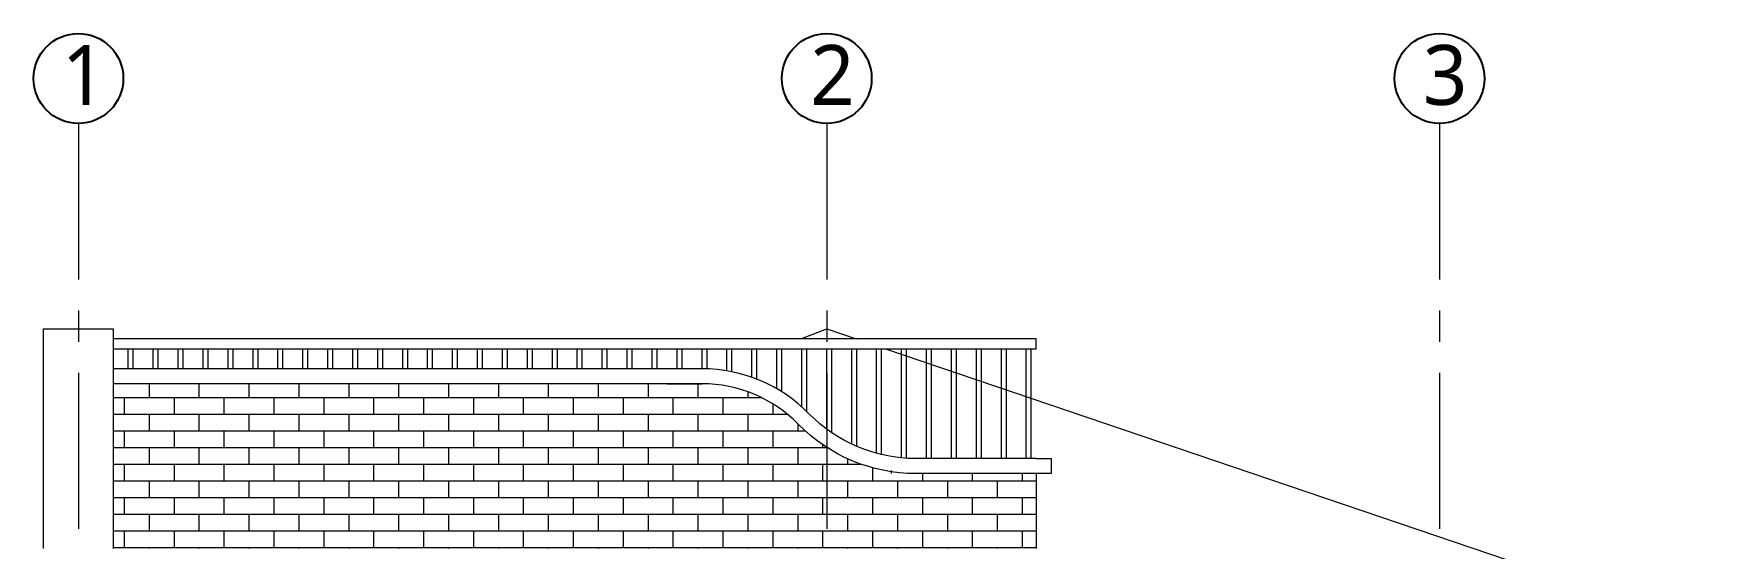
# Model space of a CAD drawing. Header units: inches. Extents: x 17146 to 31738, y -8920 to -2452.
# Drawn here: x 23954.8 to 24290.7, y -6279.9 to -6176.8 of the extents above; entities that cross this region are included whole.
import ezdxf

# ---------------------------------------------------------------- set-up
doc = ezdxf.new("R2010")
doc.units = ezdxf.units.IN
doc.header["$LTSCALE"] = 25
doc.header["$MEASUREMENT"] = 0
doc.linetypes.add('CENTER', pattern=[2, 1.25, -0.25, 0.25, -0.25])
for name, color, linetype, lineweight in [('Center line', 252, 'CENTER', 20), ('Elevation2', 212, 'Continuous', 20), ('Elevation3', 74, 'Continuous', 13), ('Railing', 153, 'Continuous', 18), ('uncut wall', 15, 'Continuous', 20)]:
    doc.layers.add(name, color=color, linetype=linetype, lineweight=lineweight)
doc.layers.add('Text-external', color=7, linetype='Continuous')
doc.styles.add('caption 1in-8ft', font='trebuc.ttf', dxfattribs={"height": 12})

msp = doc.modelspace()

# ---------------------------------------------------------------- hatches: boundary and pattern name
at = {"layer": 'uncut wall', "true_color": 0x636466}
h = msp.add_hatch(dxfattribs=at)
h.set_pattern_fill('AR-BRSTD', color=251, scale=1.25)
h.set_pattern_definition([(0, (21802.997, -5239.5953), (0, 3.33375), []), (90, (21802.997, -5239.5953), (-5, 3.33375), [3.33375, -3.33375])])
h.paths.add_polyline_path([(24155.76, -6264.95), (24131.61, -6264.95, -0.201513), (24108.05, -6255.05, 0.201513), (24088.76, -6246.95), (23970.76, -6246.95), (23970.76, -6279.95), (24155.76, -6279.95)])

# ---------------------------------------------------------------- linework, layer by layer
at = {"layer": 'Center line'}
for p, q in [((23963.76, -6194.78), (23963.76, -6942.37)), ((24113.76, -6194.78), (24113.76, -6942.37)), ((24236.58, -6194.78), (24236.58, -6942.37))]:
    msp.add_line(p, q, dxfattribs=at)
at = {"layer": 'Elevation2'}
msp.add_line((24155.76, -6264.95), (24155.76, -6279.95), dxfattribs=at)
for points in [[(23956.76, -6279.95), (23956.76, -6235.95), (23970.76, -6235.95), (23970.76, -6279.95)], [(24155.76, -6261.95), (24158.76, -6261.95), (24158.76, -6264.95), (24155.76, -6264.95)]]:
    msp.add_lwpolyline(points, dxfattribs=at)
for points in [[(24155.76, -6261.95), (24131.61, -6261.95, -0.201513), (24110.19, -6252.95, 0.201513), (24088.76, -6243.95), (23970.76, -6243.95)], [(24155.76, -6264.95), (24131.61, -6264.95, -0.201513), (24108.05, -6255.05, 0.201513), (24088.76, -6246.95), (23970.76, -6246.95)]]:
    msp.add_lwpolyline(points, format="xyb", dxfattribs=at)
at = {"layer": 'Elevation3'}
for points in [[(24108.53, -6237.95), (24113.76, -6235.95), (24119.66, -6237.95)], [(24125.56, -6239.95), (24290.69, -6295.95), (24290.69, -6372.95)]]:
    msp.add_lwpolyline(points, dxfattribs=at)
at = {"layer": 'Railing'}
for p, q in [((23973.76, -6243.95), (23973.76, -6239.95)), ((23974.76, -6243.95), (23974.76, -6239.95)), ((23978.76, -6243.95), (23978.76, -6239.95)), ((23979.76, -6243.95), (23979.76, -6239.95)), ((23983.76, -6243.95), (23983.76, -6239.95)), ((23984.76, -6243.96), (23984.76, -6239.95)), ((23988.76, -6243.95), (23988.76, -6239.95)), ((23989.76, -6243.95), (23989.76, -6239.95)), ((23993.76, -6243.95), (23993.76, -6239.95)), ((23994.76, -6243.95), (23994.76, -6239.95)), ((23998.76, -6243.95), (23998.76, -6239.95)), ((23999.76, -6243.96), (23999.76, -6239.95)), ((24003.76, -6243.95), (24003.76, -6239.95)), ((24004.76, -6243.95), (24004.76, -6239.95)), ((24008.76, -6243.95), (24008.76, -6239.95)), ((24009.76, -6243.95), (24009.76, -6239.95)), ((24013.76, -6243.95), (24013.76, -6239.95)), ((24014.76, -6243.96), (24014.76, -6239.95)), ((24018.76, -6243.95), (24018.76, -6239.95)), ((24019.76, -6243.95), (24019.76, -6239.95)), ((24023.76, -6243.95), (24023.76, -6239.95)), ((24024.76, -6243.95), (24024.76, -6239.95)), ((24028.76, -6243.95), (24028.76, -6239.95)), ((24029.76, -6243.96), (24029.76, -6239.95)), ((24033.76, -6243.95), (24033.76, -6239.95)), ((24034.76, -6243.95), (24034.76, -6239.95)), ((24038.76, -6243.95), (24038.76, -6239.95)), ((24039.76, -6243.95), (24039.76, -6239.95)), ((24043.76, -6243.95), (24043.76, -6239.95)), ((24044.76, -6243.96), (24044.76, -6239.95)), ((24048.76, -6243.95), (24048.76, -6239.95)), ((24049.76, -6243.95), (24049.76, -6239.95)), ((24053.76, -6243.95), (24053.76, -6239.95)), ((24054.76, -6243.95), (24054.76, -6239.95)), ((24058.76, -6243.95), (24058.76, -6239.95)), ((24059.76, -6243.96), (24059.76, -6239.95)), ((24063.76, -6243.95), (24063.76, -6239.95)), ((24064.76, -6243.95), (24064.76, -6239.95)), ((24068.76, -6243.95), (24068.76, -6239.95)), ((24069.76, -6243.95), (24069.76, -6239.95)), ((24073.76, -6243.95), (24073.76, -6239.95)), ((24074.76, -6243.96), (24074.76, -6239.95)), ((24078.76, -6243.95), (24078.76, -6239.95)), ((24079.76, -6243.95), (24079.76, -6239.95)), ((24083.76, -6243.95), (24083.76, -6239.95)), ((24084.76, -6243.95), (24084.76, -6239.95)), ((24088.76, -6243.95), (24088.76, -6239.95)), ((24089.76, -6243.96), (24089.76, -6239.95)), ((24093.76, -6244.37), (24093.76, -6239.95)), ((24094.76, -6244.55), (24094.76, -6239.95)), ((24098.76, -6245.66), (24098.76, -6239.95)), ((24099.76, -6246.04), (24099.76, -6239.95)), ((24103.76, -6247.97), (24103.76, -6239.95)), ((24104.76, -6248.57), (24104.76, -6239.95)), ((24108.76, -6251.59), (24108.76, -6239.95)), ((24109.76, -6252.52), (24109.76, -6239.95)), ((24113.76, -6256.06), (24113.76, -6239.95)), ((24114.76, -6256.77), (24114.76, -6239.95)), ((24118.76, -6259.06), (24118.76, -6239.95)), ((24119.76, -6259.51), (24119.76, -6239.95)), ((24123.76, -6260.9), (24123.76, -6239.95)), ((24124.76, -6261.16), (24124.76, -6239.95)), ((24128.76, -6261.81), (24128.76, -6239.95)), ((24129.76, -6261.89), (24129.76, -6239.95)), ((24133.76, -6261.95), (24133.76, -6239.95)), ((24134.76, -6261.95), (24134.76, -6239.95)), ((24138.76, -6261.95), (24138.76, -6239.95)), ((24139.76, -6261.95), (24139.76, -6239.95)), ((24143.76, -6261.95), (24143.76, -6239.95)), ((24144.76, -6261.95), (24144.76, -6239.95)), ((24148.76, -6261.95), (24148.76, -6239.95)), ((24149.76, -6261.95), (24149.76, -6239.95)), ((24153.76, -6261.95), (24153.76, -6239.95)), ((24154.76, -6261.95), (24154.76, -6239.95))]:
    msp.add_line(p, q, dxfattribs=at)
msp.add_lwpolyline([(23970.76, -6239.95), (24154.76, -6239.95), (24155.76, -6239.95), (24155.76, -6237.95), (23970.76, -6237.95)], dxfattribs=at)
at = {"layer": 'Text-external'}
for centre in [(23963.76, -6185.78), (24113.76, -6185.78), (24236.58, -6185.78)]:
    msp.add_circle(centre, 9, dxfattribs=at)
at = {"layer": 'uncut wall'}
msp.add_line((24126.76, -6264.95), (24126.76, -6264.36), dxfattribs=at)
msp.add_lwpolyline([(24081.76, -6246.95), (24088.76, -6246.95)], dxfattribs=at)

# ---------------------------------------------------------------- texts
at = {"layer": 'Text-external', "char_height": 12, "width": 130.1671, "attachment_point": 1, "style": 'caption 1in-8ft'}
for s, insert in [('1', (23960.42, -6179.08)), ('2', (24110.42, -6179.08)), ('3', (24233.24, -6179.08))]:
    msp.add_mtext(s, dxfattribs=dict(at, insert=insert))

doc.saveas('drawing.dxf')
